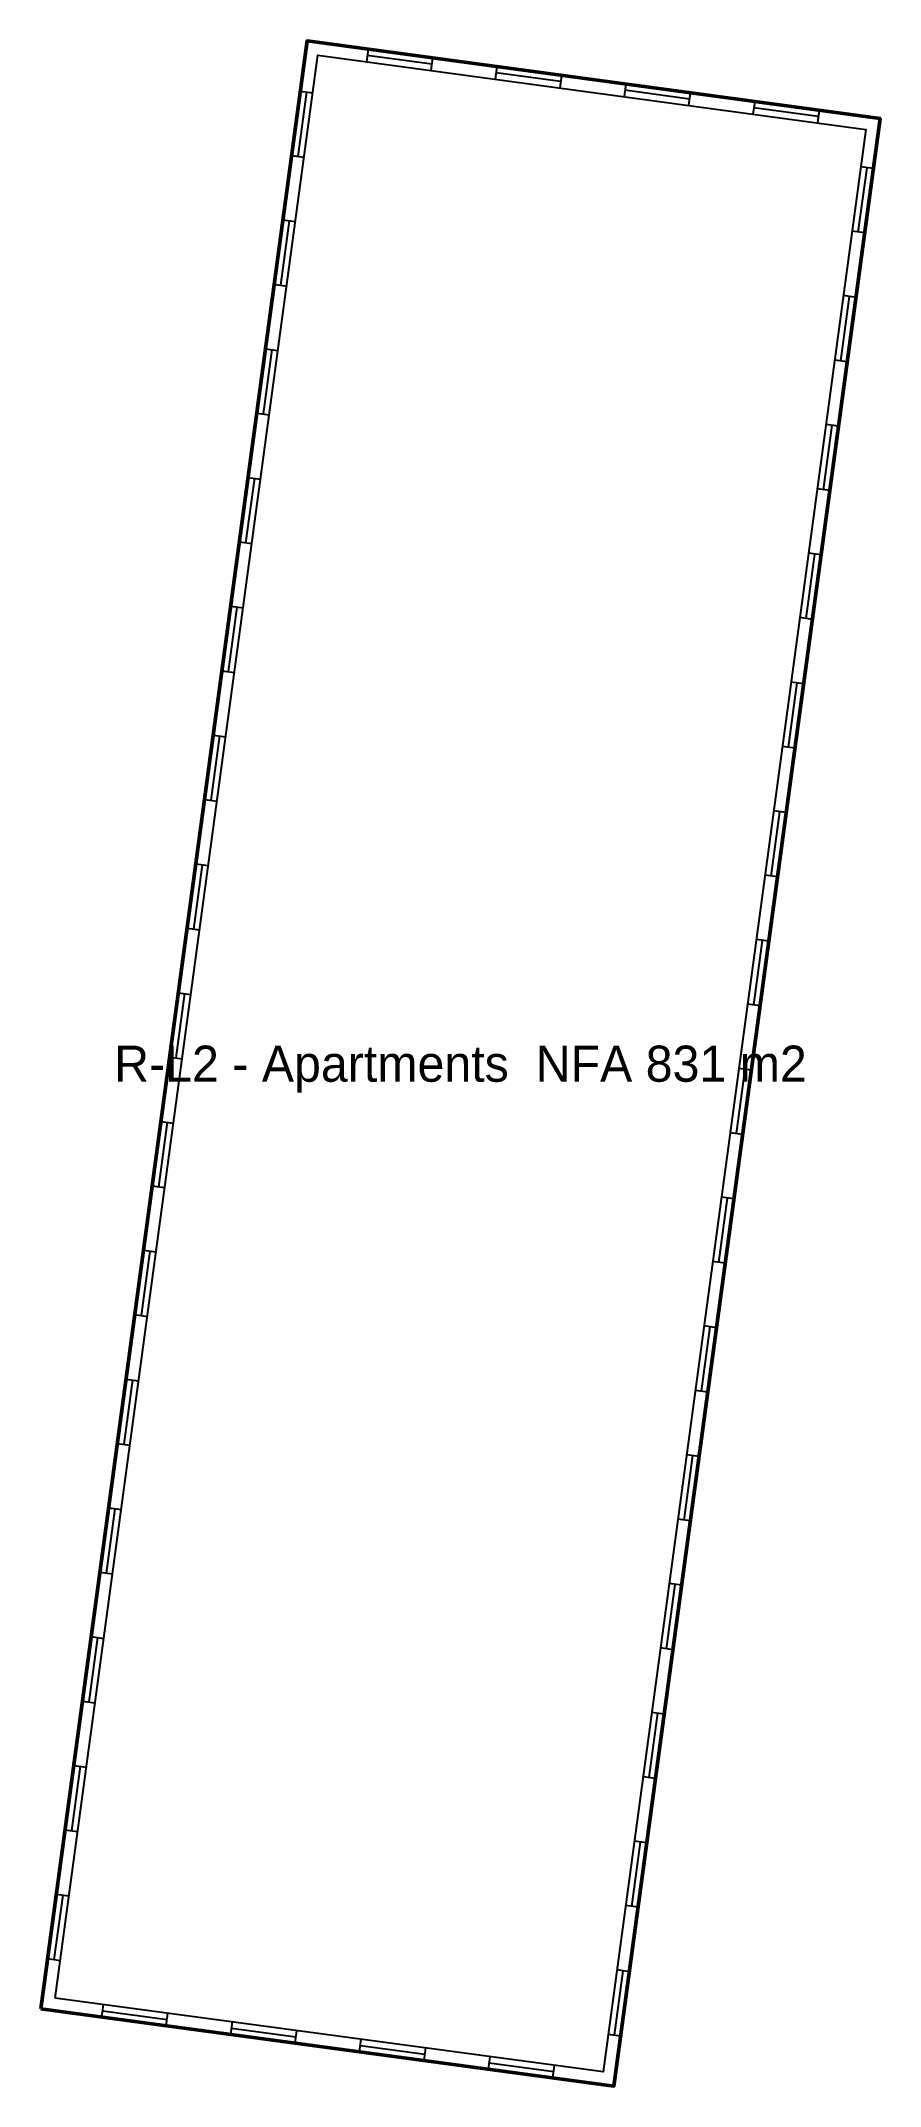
# Model space of a CAD drawing. Header units: metres. Extents: x 79.3 to 102.5, y -72.4 to -15.8.
import ezdxf
from ezdxf.enums import TextEntityAlignment as Align

# ---------------------------------------------------------------- set-up
doc = ezdxf.new("R2010")
doc.units = ezdxf.units.M
for name, color, linetype in [('TEXT', 250, 'Continuous'), ('WALL', 7, 'Continuous'), ('WINDOW', 5, 'Continuous')]:
    doc.layers.add(name, color=color, linetype=linetype)

msp = doc.modelspace()

# ---------------------------------------------------------------- linework, layer by layer
at = {"layer": 'WALL', "lineweight": 50}
msp.add_lwpolyline([(79.3, -70.26), (95.16, -72.4), (102.53, -17.9), (86.67, -15.75)], close=True, dxfattribs=at)
at = {"layer": 'WALL'}
msp.add_lwpolyline([(79.694, -69.96), (86.97, -16.144), (102.136, -18.2), (94.86, -72.006), (79.694, -69.96)], close=True, dxfattribs=at)
at = {"layer": 'WINDOW'}
for p, q in [((88.357, -15.979), (88.31, -16.326)), ((90.117, -16.394), (88.334, -16.152)), ((90.141, -16.221), (90.094, -16.567)), ((91.924, -16.462), (91.877, -16.809)), ((93.685, -16.878), (91.901, -16.636)), ((93.708, -16.704), (93.661, -17.051)), ((95.492, -16.946), (95.445, -17.293)), ((86.655, -17.164), (86.414, -18.948)), ((86.482, -17.14), (86.829, -17.187)), ((97.252, -17.361), (95.468, -17.119)), ((97.276, -17.188), (97.229, -17.535)), ((99.059, -17.429), (99.012, -17.776)), ((100.819, -17.845), (99.036, -17.603)), ((100.843, -17.671), (100.796, -18.018)), ((86.241, -18.924), (86.588, -18.971)), ((102.343, -19.285), (101.996, -19.239)), ((101.928, -21.046), (102.169, -19.262)), ((86.173, -20.731), (85.932, -22.515)), ((86, -20.708), (86.347, -20.755)), ((102.101, -21.069), (101.755, -21.022)), ((85.758, -22.492), (86.105, -22.539)), ((101.446, -24.613), (101.687, -22.829)), ((101.86, -22.853), (101.513, -22.806)), ((85.691, -24.299), (85.45, -26.083)), ((85.517, -24.275), (85.864, -24.322)), ((101.619, -24.637), (101.272, -24.59)), ((85.276, -26.059), (85.623, -26.106)), ((100.963, -28.181), (101.204, -26.397)), ((101.378, -26.42), (101.031, -26.374)), ((85.208, -27.866), (84.967, -29.65)), ((85.035, -27.843), (85.382, -27.89)), ((101.137, -28.204), (100.79, -28.157)), ((84.794, -29.627), (85.141, -29.674)), ((100.481, -31.748), (100.722, -29.965)), ((100.895, -29.988), (100.549, -29.941)), ((84.726, -31.434), (84.485, -33.218)), ((84.553, -31.41), (84.899, -31.457)), ((100.654, -31.772), (100.307, -31.725)), ((84.311, -33.194), (84.658, -33.241)), ((99.998, -35.316), (100.239, -33.532)), ((100.413, -33.556), (100.066, -33.509)), ((84.244, -35.001), (84.003, -36.785)), ((84.07, -34.978), (84.417, -35.025)), ((100.172, -35.339), (99.825, -35.292)), ((83.829, -36.762), (84.176, -36.809)), ((99.516, -38.883), (99.757, -37.1)), ((99.93, -37.123), (99.584, -37.076)), ((83.761, -38.569), (83.52, -40.353)), ((83.588, -38.546), (83.935, -38.592)), ((99.689, -38.907), (99.342, -38.86)), ((83.347, -40.329), (83.694, -40.376)), ((99.033, -42.451), (99.275, -40.667)), ((99.448, -40.691), (99.101, -40.644)), ((83.279, -42.137), (83.038, -43.92)), ((83.106, -42.113), (83.452, -42.16)), ((99.207, -42.474), (98.86, -42.427)), ((82.864, -43.897), (83.211, -43.944)), ((98.551, -46.018), (98.792, -44.235)), ((98.966, -44.258), (98.619, -44.211)), ((82.797, -45.704), (82.555, -47.488)), ((82.623, -45.681), (82.97, -45.728)), ((98.724, -46.042), (98.378, -45.995)), ((82.382, -47.464), (82.729, -47.511)), ((98.069, -49.586), (98.31, -47.802)), ((98.483, -47.826), (98.136, -47.779)), ((82.314, -49.272), (82.073, -51.055)), ((82.141, -49.248), (82.488, -49.295)), ((98.242, -49.609), (97.895, -49.563)), ((81.9, -51.032), (82.247, -51.079)), ((97.586, -53.153), (97.827, -51.37)), ((98.001, -51.393), (97.654, -51.346)), ((81.832, -52.839), (81.591, -54.623)), ((81.659, -52.816), (82.005, -52.863)), ((97.76, -53.177), (97.413, -53.13)), ((81.417, -54.6), (81.764, -54.646)), ((97.104, -56.721), (97.345, -54.937)), ((97.518, -54.961), (97.171, -54.914)), ((81.35, -56.407), (81.108, -58.19)), ((81.176, -56.383), (81.523, -56.43)), ((97.277, -56.744), (96.93, -56.698)), ((80.935, -58.167), (81.282, -58.214)), ((96.621, -60.289), (96.862, -58.505)), ((97.036, -58.528), (96.689, -58.481)), ((80.867, -59.974), (80.626, -61.758)), ((80.694, -59.951), (81.041, -59.998)), ((96.795, -60.312), (96.448, -60.265)), ((80.453, -61.735), (80.8, -61.781)), ((96.139, -63.856), (96.38, -62.072)), ((96.553, -62.096), (96.207, -62.049)), ((80.385, -63.542), (80.144, -65.326)), ((80.212, -63.518), (80.558, -63.565)), ((96.312, -63.88), (95.965, -63.833)), ((79.97, -65.302), (80.317, -65.349)), ((95.656, -67.424), (95.898, -65.64)), ((96.071, -65.663), (95.724, -65.616)), ((79.903, -67.109), (79.661, -68.893)), ((79.729, -67.086), (80.076, -67.133)), ((95.83, -67.447), (95.483, -67.4)), ((79.488, -68.87), (79.835, -68.917)), ((95.174, -70.991), (95.415, -69.207)), ((95.589, -69.231), (95.242, -69.184)), ((80.987, -70.488), (81.033, -70.141)), ((81.01, -70.314), (82.794, -70.555)), ((82.77, -70.728), (82.817, -70.381)), ((84.554, -70.969), (84.601, -70.622)), ((84.578, -70.796), (86.361, -71.036)), ((86.338, -71.21), (86.385, -70.863)), ((88.122, -71.45), (88.169, -71.103)), ((88.145, -71.277), (89.929, -71.518)), ((89.906, -71.691), (89.953, -71.344)), ((95.347, -71.015), (95.001, -70.968)), ((91.69, -71.932), (91.736, -71.585)), ((91.713, -71.758), (93.497, -71.999)), ((93.473, -72.172), (93.52, -71.826))]:
    msp.add_line(p, q, dxfattribs=at)

# ---------------------------------------------------------------- texts
at = {"layer": 'TEXT'}
msp.add_text('R-L2 - Apartments  NFA 831 m2', height=1, dxfattribs=at).set_placement((90.915, -44.08), align=Align.MIDDLE_CENTER)

doc.saveas('drawing.dxf')
